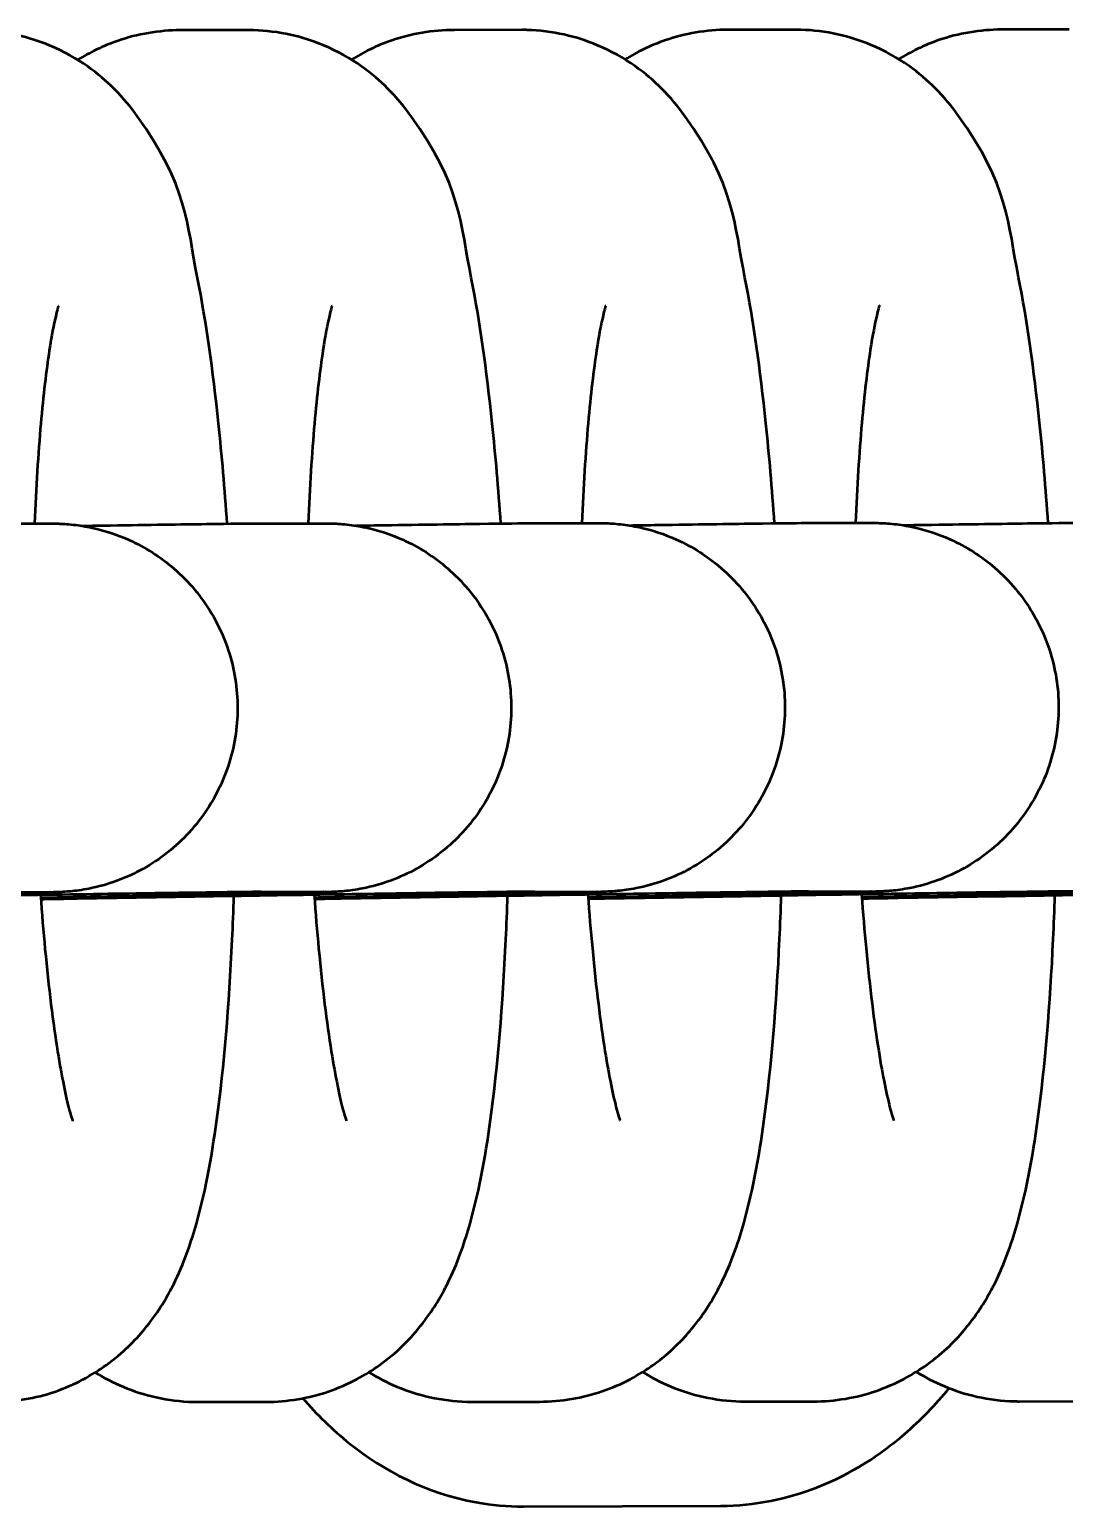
# Model space of a CAD drawing. Header units: millimetres. Extents: x 170 to 5770, y -1450 to 5650.
# Drawn here: x 2042.35 to 2059.2, y 2087.94 to 2111.98 of the extents above; entities that cross this region are included whole.
import ezdxf

# ---------------------------------------------------------------- set-up
doc = ezdxf.new("R2010")
doc.units = ezdxf.units.MM
doc.header["$LTSCALE"] = 10
doc.layers.add('Viditelná (ISO)', color=7, linetype='Continuous', lineweight=50)

# ---------------------------------------------------------------- blocks, each defined once
blk = doc.blocks.new('VVZ-VH101-2')
at = {"layer": 'Viditelná (ISO)'}
for p, q in [((1875.907, -3538.028), (1874.807, -3538.029)), ((1880.363, -3538.025), (1879.263, -3538.026)), ((1884.819, -3538.021), (1883.719, -3538.022)), ((1889.275, -3538.018), (1888.175, -3538.019)), ((1871.657, -3546.061), (1872.668, -3546.06)), ((1876.113, -3546.057), (1877.124, -3546.057)), ((1880.569, -3546.054), (1881.58, -3546.053)), ((1885.025, -3546.05), (1886.036, -3546.05)), ((1871.662, -3552.061), (1872.673, -3552.06)), ((1876.118, -3552.057), (1877.129, -3552.057)), ((1880.574, -3552.054), (1881.585, -3552.053)), ((1885.03, -3552.05), (1886.041, -3552.05)), ((1875.094, -3560.36), (1876.194, -3560.359)), ((1879.55, -3560.357), (1880.65, -3560.356)), ((1884.006, -3560.353), (1885.106, -3560.352)), ((1888.462, -3560.35), (1889.562, -3560.349)), ((1880.388, -3562.06), (1883.599, -3562.05))]:
    blk.add_line(p, q, dxfattribs=at)
for points, knots in [([(1875.564, -3546.062), (1875.525, -3545.497), (1875.478, -3544.951), (1875.332, -3543.558), (1875.221, -3542.768), (1874.905, -3541.173), (1874.923, -3540.572), (1874, -3539.289), (1873.88, -3539.139), (1873.484, -3538.746), (1873.156, -3538.479), (1872.346, -3538.141), (1871.949, -3538.044), (1871.508, -3538.032), (1871.48, -3538.032), (1871.451, -3538.032)], [1.937477, 1.937477, 1.937477, 1.937477, 2.147268, 2.147268, 2.501252, 2.501252, 2.951782, 2.951782, 3.006039, 3.006039, 3.08488, 3.08488, 3.137955, 3.137955, 3.141593, 3.141593, 3.141593, 3.141593]), ([(1874.807, -3538.029), (1874.452, -3538.029), (1874.097, -3538.094), (1873.538, -3538.285), (1873.317, -3538.396), (1873.13, -3538.513)], [3.14159265, 3.14159265, 3.14159265, 3.14159265, 3.1872207, 3.1872207, 3.22453337, 3.22453337, 3.22453337, 3.22453337]), ([(1880.02, -3546.059), (1879.981, -3545.494), (1879.934, -3544.948), (1879.788, -3543.555), (1879.677, -3542.764), (1879.361, -3541.169), (1879.379, -3540.568), (1878.456, -3539.286), (1878.336, -3539.136), (1877.94, -3538.742), (1877.612, -3538.475), (1876.802, -3538.137), (1876.405, -3538.04), (1875.964, -3538.029), (1875.936, -3538.028), (1875.907, -3538.028)], [1.937477, 1.937477, 1.937477, 1.937477, 2.147268, 2.147268, 2.501252, 2.501252, 2.951782, 2.951782, 3.006039, 3.006039, 3.08488, 3.08488, 3.137955, 3.137955, 3.141593, 3.141593, 3.141593, 3.141593]), ([(1879.263, -3538.026), (1878.908, -3538.026), (1878.553, -3538.09), (1877.994, -3538.281), (1877.773, -3538.392), (1877.586, -3538.509)], [3.14159265, 3.14159265, 3.14159265, 3.14159265, 3.1872207, 3.1872207, 3.22453337, 3.22453337, 3.22453337, 3.22453337]), ([(1884.476, -3546.055), (1884.437, -3545.49), (1884.39, -3544.944), (1884.244, -3543.551), (1884.133, -3542.761), (1883.817, -3541.166), (1883.835, -3540.565), (1882.912, -3539.282), (1882.792, -3539.132), (1882.396, -3538.739), (1882.068, -3538.472), (1881.259, -3538.134), (1880.861, -3538.037), (1880.42, -3538.025), (1880.392, -3538.025), (1880.363, -3538.025)], [1.937477, 1.937477, 1.937477, 1.937477, 2.147268, 2.147268, 2.501252, 2.501252, 2.951782, 2.951782, 3.006039, 3.006039, 3.08488, 3.08488, 3.137955, 3.137955, 3.141593, 3.141593, 3.141593, 3.141593]), ([(1883.719, -3538.022), (1883.364, -3538.022), (1883.009, -3538.087), (1882.45, -3538.278), (1882.229, -3538.389), (1882.042, -3538.506)], [3.14159265, 3.14159265, 3.14159265, 3.14159265, 3.1872207, 3.1872207, 3.22453337, 3.22453337, 3.22453337, 3.22453337]), ([(1888.932, -3546.052), (1888.893, -3545.487), (1888.846, -3544.941), (1888.7, -3543.548), (1888.589, -3542.757), (1888.273, -3541.162), (1888.291, -3540.561), (1887.368, -3539.279), (1887.248, -3539.129), (1886.852, -3538.735), (1886.524, -3538.468), (1885.715, -3538.13), (1885.317, -3538.033), (1884.876, -3538.022), (1884.848, -3538.021), (1884.819, -3538.021)], [1.937477, 1.937477, 1.937477, 1.937477, 2.147268, 2.147268, 2.501252, 2.501252, 2.951782, 2.951782, 3.006039, 3.006039, 3.08488, 3.08488, 3.137955, 3.137955, 3.141593, 3.141593, 3.141593, 3.141593]), ([(1888.175, -3538.019), (1887.82, -3538.019), (1887.465, -3538.083), (1886.906, -3538.274), (1886.685, -3538.385), (1886.498, -3538.502)], [3.14159265, 3.14159265, 3.14159265, 3.14159265, 3.1872207, 3.1872207, 3.22453337, 3.22453337, 3.22453337, 3.22453337]), ([(1872.815, -3542.523), (1872.815, -3542.523), (1872.814, -3542.524), (1872.81, -3542.537), (1872.793, -3542.594), (1872.742, -3542.81), (1872.704, -3543.005), (1872.618, -3543.567), (1872.57, -3543.972), (1872.486, -3544.92), (1872.451, -3545.471), (1872.427, -3546.06)], [3.4957513, 3.4957513, 3.4957513, 3.4957513, 3.5105711, 3.5105711, 3.6320787, 3.6320787, 3.8099362, 3.8099362, 4.0489441, 4.0489441, 4.3013385, 4.3013385, 4.3013385, 4.3013385]), ([(1877.271, -3542.52), (1877.271, -3542.52), (1877.27, -3542.52), (1877.266, -3542.534), (1877.249, -3542.591), (1877.198, -3542.807), (1877.16, -3543.001), (1877.074, -3543.563), (1877.026, -3543.968), (1876.942, -3544.917), (1876.907, -3545.467), (1876.883, -3546.057)], [3.4957513, 3.4957513, 3.4957513, 3.4957513, 3.5105711, 3.5105711, 3.6320787, 3.6320787, 3.8099362, 3.8099362, 4.0489441, 4.0489441, 4.3013385, 4.3013385, 4.3013385, 4.3013385]), ([(1881.727, -3542.516), (1881.727, -3542.516), (1881.726, -3542.517), (1881.722, -3542.53), (1881.705, -3542.587), (1881.654, -3542.803), (1881.616, -3542.998), (1881.53, -3543.56), (1881.482, -3543.965), (1881.398, -3544.913), (1881.363, -3545.464), (1881.339, -3546.053)], [3.4957513, 3.4957513, 3.4957513, 3.4957513, 3.5105711, 3.5105711, 3.6320787, 3.6320787, 3.8099362, 3.8099362, 4.0489441, 4.0489441, 4.3013385, 4.3013385, 4.3013385, 4.3013385]), ([(1886.183, -3542.513), (1886.183, -3542.513), (1886.182, -3542.513), (1886.178, -3542.527), (1886.161, -3542.584), (1886.11, -3542.8), (1886.072, -3542.994), (1885.986, -3543.556), (1885.938, -3543.961), (1885.854, -3544.91), (1885.819, -3545.46), (1885.795, -3546.05)], [3.4957513, 3.4957513, 3.4957513, 3.4957513, 3.5105711, 3.5105711, 3.6320787, 3.6320787, 3.8099362, 3.8099362, 4.0489441, 4.0489441, 4.3013385, 4.3013385, 4.3013385, 4.3013385]), ([(1872.668, -3546.06), (1872.69, -3546.06), (1872.712, -3546.06), (1872.758, -3546.061), (1872.78, -3546.061), (1872.834, -3546.062), (1872.847, -3546.063), (1872.878, -3546.064), (1872.895, -3546.065), (1872.955, -3546.069), (1873.005, -3546.073), (1873.154, -3546.089), (1873.26, -3546.106), (1873.569, -3546.172), (1873.772, -3546.239), (1874.228, -3546.444), (1874.476, -3546.602), (1874.936, -3547), (1875.146, -3547.25), (1875.473, -3547.797), (1875.593, -3548.101), (1875.731, -3548.723), (1875.75, -3549.049), (1875.685, -3549.683), (1875.6, -3549.999), (1875.339, -3550.58), (1875.16, -3550.853), (1874.729, -3551.323), (1874.473, -3551.526), (1874.057, -3551.758), (1873.913, -3551.824), (1873.618, -3551.932), (1873.465, -3551.975), (1873.259, -3552.015), (1873.203, -3552.025), (1873.101, -3552.039), (1873.053, -3552.044), (1872.994, -3552.05), (1872.977, -3552.051), (1872.901, -3552.057), (1872.874, -3552.058), (1872.806, -3552.062), (1872.776, -3552.062), (1872.631, -3552.067), (1872.481, -3552.071), (1871.901, -3552.084), (1871.346, -3552.095), (1870.068, -3552.12), (1869.365, -3552.134), (1868.429, -3552.151), (1868.252, -3552.154), (1868.072, -3552.158)], [0, 0, 0, 0, 0.039337, 0.039337, 0.068948, 0.068948, 0.076841, 0.076841, 0.084758, 0.084758, 0.100846, 0.100846, 0.132709, 0.132709, 0.196079, 0.196079, 0.282696, 0.282696, 0.378323, 0.378323, 0.473906, 0.473906, 0.569501, 0.569501, 0.665096, 0.665096, 0.760691, 0.760691, 0.856282, 0.856282, 0.903554, 0.903554, 0.950706, 0.950706, 0.967761, 0.967761, 0.983739, 0.983739, 0.991659, 0.991659, 1.024165, 1.024165, 1.087146, 1.087146, 1.263406, 1.263406, 1.569696, 1.569696, 1.83183, 1.83183, 1.891194, 1.891194, 1.891194, 1.891194]), ([(1877.124, -3546.057), (1877.147, -3546.057), (1877.168, -3546.057), (1877.214, -3546.057), (1877.236, -3546.057), (1877.29, -3546.059), (1877.303, -3546.059), (1877.334, -3546.061), (1877.351, -3546.062), (1877.411, -3546.065), (1877.461, -3546.069), (1877.61, -3546.086), (1877.716, -3546.102), (1878.025, -3546.169), (1878.228, -3546.235), (1878.684, -3546.44), (1878.932, -3546.599), (1879.392, -3546.996), (1879.602, -3547.247), (1879.929, -3547.794), (1880.049, -3548.098), (1880.187, -3548.72), (1880.206, -3549.046), (1880.141, -3549.68), (1880.057, -3549.996), (1879.796, -3550.577), (1879.616, -3550.85), (1879.185, -3551.32), (1878.929, -3551.522), (1878.513, -3551.754), (1878.369, -3551.82), (1878.074, -3551.928), (1877.921, -3551.971), (1877.715, -3552.012), (1877.659, -3552.021), (1877.557, -3552.036), (1877.509, -3552.041), (1877.45, -3552.047), (1877.433, -3552.048), (1877.357, -3552.054), (1877.33, -3552.055), (1877.262, -3552.058), (1877.232, -3552.059), (1877.087, -3552.063), (1876.937, -3552.067), (1876.357, -3552.08), (1875.802, -3552.092), (1874.524, -3552.117), (1873.821, -3552.13), (1872.885, -3552.148), (1872.708, -3552.151), (1872.528, -3552.154)], [0, 0, 0, 0, 0.039337, 0.039337, 0.068948, 0.068948, 0.076841, 0.076841, 0.084758, 0.084758, 0.100846, 0.100846, 0.132709, 0.132709, 0.196079, 0.196079, 0.282696, 0.282696, 0.378323, 0.378323, 0.473906, 0.473906, 0.569501, 0.569501, 0.665096, 0.665096, 0.760691, 0.760691, 0.856282, 0.856282, 0.903554, 0.903554, 0.950706, 0.950706, 0.967761, 0.967761, 0.983739, 0.983739, 0.991659, 0.991659, 1.024165, 1.024165, 1.087146, 1.087146, 1.263406, 1.263406, 1.569696, 1.569696, 1.83183, 1.83183, 1.891194, 1.891194, 1.891194, 1.891194]), ([(1873.194, -3546.097), (1873.358, -3546.094), (1873.515, -3546.092), (1874.29, -3546.08), (1874.822, -3546.072), (1875.628, -3546.061), (1875.903, -3546.058), (1876.082, -3546.057), (1876.098, -3546.057), (1876.113, -3546.057)], [2.8114817, 2.8114817, 2.8114817, 2.8114817, 2.874869, 2.874869, 3.1358233, 3.1358233, 3.3979236, 3.3979236, 3.4244391, 3.4244391, 3.4244391, 3.4244391]), ([(1881.58, -3546.053), (1881.603, -3546.053), (1881.624, -3546.053), (1881.67, -3546.054), (1881.692, -3546.054), (1881.746, -3546.055), (1881.759, -3546.056), (1881.79, -3546.057), (1881.808, -3546.058), (1881.867, -3546.062), (1881.917, -3546.066), (1882.066, -3546.082), (1882.172, -3546.099), (1882.481, -3546.165), (1882.684, -3546.232), (1883.14, -3546.437), (1883.388, -3546.595), (1883.848, -3546.993), (1884.058, -3547.243), (1884.385, -3547.79), (1884.505, -3548.094), (1884.643, -3548.716), (1884.662, -3549.042), (1884.597, -3549.676), (1884.513, -3549.992), (1884.252, -3550.573), (1884.072, -3550.846), (1883.641, -3551.316), (1883.385, -3551.519), (1882.969, -3551.751), (1882.825, -3551.817), (1882.53, -3551.925), (1882.377, -3551.968), (1882.171, -3552.008), (1882.115, -3552.018), (1882.013, -3552.032), (1881.965, -3552.037), (1881.906, -3552.043), (1881.889, -3552.044), (1881.813, -3552.05), (1881.786, -3552.051), (1881.718, -3552.055), (1881.688, -3552.056), (1881.543, -3552.06), (1881.393, -3552.064), (1880.813, -3552.077), (1880.259, -3552.088), (1878.98, -3552.113), (1878.277, -3552.127), (1877.341, -3552.144), (1877.164, -3552.147), (1876.984, -3552.151)], [0, 0, 0, 0, 0.039337, 0.039337, 0.068948, 0.068948, 0.076841, 0.076841, 0.084758, 0.084758, 0.100846, 0.100846, 0.132709, 0.132709, 0.196079, 0.196079, 0.282696, 0.282696, 0.378323, 0.378323, 0.473906, 0.473906, 0.569501, 0.569501, 0.665096, 0.665096, 0.760691, 0.760691, 0.856282, 0.856282, 0.903554, 0.903554, 0.950706, 0.950706, 0.967761, 0.967761, 0.983739, 0.983739, 0.991659, 0.991659, 1.024165, 1.024165, 1.087146, 1.087146, 1.263406, 1.263406, 1.569696, 1.569696, 1.83183, 1.83183, 1.891194, 1.891194, 1.891194, 1.891194]), ([(1877.65, -3546.093), (1877.814, -3546.091), (1877.971, -3546.088), (1878.746, -3546.076), (1879.278, -3546.069), (1880.084, -3546.058), (1880.359, -3546.055), (1880.538, -3546.054), (1880.554, -3546.054), (1880.569, -3546.054)], [2.8114817, 2.8114817, 2.8114817, 2.8114817, 2.874869, 2.874869, 3.1358233, 3.1358233, 3.3979236, 3.3979236, 3.4244391, 3.4244391, 3.4244391, 3.4244391]), ([(1886.036, -3546.05), (1886.059, -3546.05), (1886.08, -3546.05), (1886.126, -3546.05), (1886.148, -3546.05), (1886.202, -3546.052), (1886.215, -3546.052), (1886.246, -3546.054), (1886.264, -3546.055), (1886.323, -3546.058), (1886.373, -3546.062), (1886.522, -3546.079), (1886.628, -3546.095), (1886.937, -3546.162), (1887.14, -3546.228), (1887.596, -3546.433), (1887.844, -3546.592), (1888.304, -3546.989), (1888.514, -3547.24), (1888.841, -3547.787), (1888.961, -3548.091), (1889.099, -3548.713), (1889.118, -3549.039), (1889.053, -3549.673), (1888.969, -3549.989), (1888.708, -3550.57), (1888.528, -3550.843), (1888.097, -3551.313), (1887.841, -3551.515), (1887.425, -3551.747), (1887.281, -3551.813), (1886.986, -3551.922), (1886.833, -3551.964), (1886.627, -3552.005), (1886.571, -3552.014), (1886.469, -3552.029), (1886.421, -3552.034), (1886.362, -3552.04), (1886.345, -3552.041), (1886.269, -3552.047), (1886.242, -3552.048), (1886.174, -3552.051), (1886.144, -3552.052), (1885.999, -3552.057), (1885.849, -3552.06), (1885.269, -3552.073), (1884.715, -3552.085), (1883.436, -3552.11), (1882.733, -3552.123), (1881.797, -3552.141), (1881.62, -3552.144), (1881.44, -3552.147)], [0, 0, 0, 0, 0.039337, 0.039337, 0.068948, 0.068948, 0.076841, 0.076841, 0.084758, 0.084758, 0.100846, 0.100846, 0.132709, 0.132709, 0.196079, 0.196079, 0.282696, 0.282696, 0.378323, 0.378323, 0.473906, 0.473906, 0.569501, 0.569501, 0.665096, 0.665096, 0.760691, 0.760691, 0.856282, 0.856282, 0.903554, 0.903554, 0.950706, 0.950706, 0.967761, 0.967761, 0.983739, 0.983739, 0.991659, 0.991659, 1.024165, 1.024165, 1.087146, 1.087146, 1.263406, 1.263406, 1.569696, 1.569696, 1.83183, 1.83183, 1.891194, 1.891194, 1.891194, 1.891194]), ([(1882.107, -3546.09), (1882.27, -3546.087), (1882.427, -3546.085), (1883.202, -3546.073), (1883.734, -3546.065), (1884.54, -3546.054), (1884.815, -3546.051), (1884.994, -3546.05), (1885.01, -3546.05), (1885.025, -3546.05)], [2.8114817, 2.8114817, 2.8114817, 2.8114817, 2.874869, 2.874869, 3.1358233, 3.1358233, 3.3979236, 3.3979236, 3.4244391, 3.4244391, 3.4244391, 3.4244391]), ([(1890.492, -3546.046), (1890.515, -3546.046), (1890.536, -3546.046), (1890.582, -3546.047), (1890.604, -3546.047), (1890.658, -3546.048), (1890.671, -3546.049), (1890.702, -3546.05), (1890.72, -3546.051), (1890.78, -3546.055), (1890.829, -3546.059), (1890.978, -3546.075), (1891.084, -3546.092), (1891.393, -3546.158), (1891.596, -3546.225), (1892.052, -3546.43), (1892.3, -3546.588), (1892.76, -3546.986), (1892.97, -3547.236), (1893.297, -3547.783), (1893.417, -3548.087), (1893.555, -3548.709), (1893.574, -3549.035), (1893.509, -3549.669), (1893.425, -3549.985), (1893.164, -3550.566), (1892.984, -3550.839), (1892.553, -3551.309), (1892.297, -3551.512), (1891.881, -3551.744), (1891.737, -3551.81), (1891.442, -3551.918), (1891.289, -3551.961), (1891.083, -3552.001), (1891.027, -3552.011), (1890.925, -3552.025), (1890.877, -3552.031), (1890.818, -3552.036), (1890.801, -3552.038), (1890.725, -3552.043), (1890.698, -3552.044), (1890.63, -3552.048), (1890.6, -3552.049), (1890.455, -3552.053), (1890.305, -3552.057), (1889.725, -3552.07), (1889.171, -3552.081), (1887.892, -3552.106), (1887.189, -3552.12), (1886.253, -3552.137), (1886.076, -3552.14), (1885.896, -3552.144)], [0, 0, 0, 0, 0.039337, 0.039337, 0.068948, 0.068948, 0.076841, 0.076841, 0.084758, 0.084758, 0.100846, 0.100846, 0.132709, 0.132709, 0.196079, 0.196079, 0.282696, 0.282696, 0.378323, 0.378323, 0.473906, 0.473906, 0.569501, 0.569501, 0.665096, 0.665096, 0.760691, 0.760691, 0.856282, 0.856282, 0.903554, 0.903554, 0.950706, 0.950706, 0.967761, 0.967761, 0.983739, 0.983739, 0.991659, 0.991659, 1.024165, 1.024165, 1.087146, 1.087146, 1.263406, 1.263406, 1.569696, 1.569696, 1.83183, 1.83183, 1.891194, 1.891194, 1.891194, 1.891194]), ([(1886.563, -3546.086), (1886.726, -3546.084), (1886.884, -3546.081), (1887.658, -3546.069), (1888.19, -3546.062), (1888.997, -3546.051), (1889.272, -3546.048), (1889.45, -3546.047), (1889.466, -3546.047), (1889.481, -3546.047)], [2.8114817, 2.8114817, 2.8114817, 2.8114817, 2.874869, 2.874869, 3.1358233, 3.1358233, 3.3979236, 3.3979236, 3.4244391, 3.4244391, 3.4244391, 3.4244391]), ([(1876.118, -3552.057), (1876.081, -3552.057), (1875.978, -3552.058), (1875.63, -3552.062), (1875.329, -3552.066), (1874.499, -3552.077), (1873.923, -3552.086), (1872.604, -3552.107), (1871.842, -3552.119), (1870.234, -3552.146), (1869.366, -3552.16), (1868.36, -3552.178), (1868.217, -3552.18), (1868.074, -3552.182)], [0, 0, 0, 0, 0.146254, 0.146254, 0.358083, 0.358083, 0.613354, 0.613354, 0.872195, 0.872195, 1.131799, 1.131799, 1.174634, 1.174634, 1.174634, 1.174634]), ([(1871.738, -3560.363), (1872.094, -3560.362), (1872.448, -3560.298), (1873.091, -3560.079), (1873.37, -3559.92), (1873.872, -3559.559), (1874.068, -3559.356), (1874.428, -3558.92), (1874.557, -3558.702), (1874.845, -3558.15), (1874.944, -3557.858), (1875.203, -3556.99), (1875.306, -3556.417), (1875.515, -3554.898), (1875.596, -3553.91), (1875.657, -3552.599), (1875.666, -3552.364), (1875.674, -3552.126)], [0, 0, 0, 0, 0.045628, 0.045628, 0.095384, 0.095384, 0.158046, 0.158046, 0.244984, 0.244984, 0.402893, 0.402893, 0.717053, 0.717053, 1.128654, 1.128654, 1.216641, 1.216641, 1.216641, 1.216641]), ([(1872.524, -3552.108), (1872.547, -3552.41), (1872.571, -3552.702), (1872.658, -3553.619), (1872.729, -3554.191), (1872.87, -3555.07), (1872.94, -3555.403), (1873.011, -3555.672), (1873.028, -3555.726), (1873.044, -3555.776), (1873.048, -3555.787), (1873.048, -3555.787)], [5.1055495, 5.1055495, 5.1055495, 5.1055495, 5.2336109, 5.2336109, 5.5253313, 5.5253313, 5.7847397, 5.7847397, 5.8763373, 5.8763373, 5.9335785, 5.9335785, 5.9335785, 5.9335785]), ([(1880.574, -3552.054), (1880.537, -3552.054), (1880.434, -3552.055), (1880.086, -3552.058), (1879.785, -3552.062), (1878.955, -3552.074), (1878.379, -3552.083), (1877.06, -3552.103), (1876.298, -3552.115), (1874.69, -3552.142), (1873.822, -3552.157), (1872.816, -3552.174), (1872.673, -3552.176), (1872.53, -3552.179)], [0, 0, 0, 0, 0.146254, 0.146254, 0.358083, 0.358083, 0.613354, 0.613354, 0.872195, 0.872195, 1.131799, 1.131799, 1.174634, 1.174634, 1.174634, 1.174634]), ([(1876.194, -3560.359), (1876.55, -3560.359), (1876.904, -3560.295), (1877.547, -3560.075), (1877.826, -3559.917), (1878.328, -3559.556), (1878.524, -3559.353), (1878.884, -3558.917), (1879.013, -3558.698), (1879.301, -3558.146), (1879.4, -3557.854), (1879.659, -3556.986), (1879.762, -3556.413), (1879.971, -3554.895), (1880.052, -3553.906), (1880.113, -3552.595), (1880.122, -3552.36), (1880.13, -3552.122)], [0, 0, 0, 0, 0.045628, 0.045628, 0.095384, 0.095384, 0.158046, 0.158046, 0.244984, 0.244984, 0.402893, 0.402893, 0.717053, 0.717053, 1.128654, 1.128654, 1.216641, 1.216641, 1.216641, 1.216641]), ([(1876.98, -3552.105), (1877.003, -3552.406), (1877.027, -3552.699), (1877.114, -3553.615), (1877.185, -3554.187), (1877.326, -3555.067), (1877.396, -3555.399), (1877.467, -3555.669), (1877.484, -3555.722), (1877.5, -3555.773), (1877.504, -3555.784), (1877.504, -3555.784)], [5.1055495, 5.1055495, 5.1055495, 5.1055495, 5.2336109, 5.2336109, 5.5253313, 5.5253313, 5.7847397, 5.7847397, 5.8763373, 5.8763373, 5.9335785, 5.9335785, 5.9335785, 5.9335785]), ([(1885.03, -3552.05), (1884.993, -3552.05), (1884.89, -3552.051), (1884.542, -3552.055), (1884.241, -3552.059), (1883.411, -3552.07), (1882.835, -3552.079), (1881.516, -3552.1), (1880.754, -3552.112), (1879.146, -3552.139), (1878.279, -3552.153), (1877.272, -3552.171), (1877.129, -3552.173), (1876.986, -3552.175)], [0, 0, 0, 0, 0.146254, 0.146254, 0.358083, 0.358083, 0.613354, 0.613354, 0.872195, 0.872195, 1.131799, 1.131799, 1.174634, 1.174634, 1.174634, 1.174634]), ([(1880.65, -3560.356), (1881.006, -3560.355), (1881.36, -3560.291), (1882.003, -3560.072), (1882.282, -3559.914), (1882.785, -3559.552), (1882.98, -3559.349), (1883.34, -3558.913), (1883.469, -3558.695), (1883.757, -3558.143), (1883.856, -3557.851), (1884.115, -3556.983), (1884.218, -3556.41), (1884.427, -3554.891), (1884.508, -3553.903), (1884.569, -3552.592), (1884.579, -3552.357), (1884.586, -3552.119)], [0, 0, 0, 0, 0.045628, 0.045628, 0.095384, 0.095384, 0.158046, 0.158046, 0.244984, 0.244984, 0.402893, 0.402893, 0.717053, 0.717053, 1.128654, 1.128654, 1.216641, 1.216641, 1.216641, 1.216641]), ([(1881.436, -3552.101), (1881.459, -3552.403), (1881.483, -3552.695), (1881.57, -3553.612), (1881.641, -3554.184), (1881.782, -3555.063), (1881.852, -3555.396), (1881.923, -3555.666), (1881.94, -3555.719), (1881.956, -3555.769), (1881.96, -3555.78), (1881.96, -3555.78)], [5.1055495, 5.1055495, 5.1055495, 5.1055495, 5.2336109, 5.2336109, 5.5253313, 5.5253313, 5.7847397, 5.7847397, 5.8763373, 5.8763373, 5.9335785, 5.9335785, 5.9335785, 5.9335785]), ([(1889.486, -3552.047), (1889.45, -3552.047), (1889.346, -3552.048), (1888.998, -3552.051), (1888.697, -3552.055), (1887.867, -3552.067), (1887.291, -3552.076), (1885.972, -3552.096), (1885.21, -3552.108), (1883.602, -3552.135), (1882.735, -3552.15), (1881.728, -3552.167), (1881.585, -3552.17), (1881.442, -3552.172)], [0, 0, 0, 0, 0.146254, 0.146254, 0.358083, 0.358083, 0.613354, 0.613354, 0.872195, 0.872195, 1.131799, 1.131799, 1.174634, 1.174634, 1.174634, 1.174634]), ([(1885.106, -3560.352), (1885.462, -3560.352), (1885.816, -3560.288), (1886.459, -3560.068), (1886.738, -3559.91), (1887.241, -3559.549), (1887.436, -3559.346), (1887.796, -3558.91), (1887.925, -3558.691), (1888.213, -3558.139), (1888.312, -3557.847), (1888.571, -3556.979), (1888.674, -3556.406), (1888.883, -3554.888), (1888.964, -3553.899), (1889.025, -3552.588), (1889.035, -3552.353), (1889.042, -3552.115)], [0, 0, 0, 0, 0.045628, 0.045628, 0.095384, 0.095384, 0.158046, 0.158046, 0.244984, 0.244984, 0.402893, 0.402893, 0.717053, 0.717053, 1.128654, 1.128654, 1.216641, 1.216641, 1.216641, 1.216641]), ([(1885.893, -3552.098), (1885.915, -3552.399), (1885.939, -3552.692), (1886.026, -3553.608), (1886.097, -3554.18), (1886.238, -3555.06), (1886.308, -3555.392), (1886.379, -3555.662), (1886.396, -3555.715), (1886.412, -3555.766), (1886.416, -3555.777), (1886.416, -3555.777)], [5.1055495, 5.1055495, 5.1055495, 5.1055495, 5.2336109, 5.2336109, 5.5253313, 5.5253313, 5.7847397, 5.7847397, 5.8763373, 5.8763373, 5.9335785, 5.9335785, 5.9335785, 5.9335785]), ([(1893.942, -3552.043), (1893.906, -3552.043), (1893.802, -3552.044), (1893.454, -3552.048), (1893.153, -3552.052), (1892.323, -3552.063), (1891.747, -3552.072), (1890.428, -3552.093), (1889.667, -3552.105), (1888.058, -3552.132), (1887.191, -3552.146), (1886.184, -3552.164), (1886.041, -3552.166), (1885.898, -3552.169)], [0, 0, 0, 0, 0.146254, 0.146254, 0.358083, 0.358083, 0.613354, 0.613354, 0.872195, 0.872195, 1.131799, 1.131799, 1.174634, 1.174634, 1.174634, 1.174634]), ([(1873.416, -3559.879), (1873.55, -3559.963), (1873.703, -3560.044), (1874.199, -3560.251), (1874.597, -3560.348), (1875.037, -3560.36), (1875.066, -3560.36), (1875.094, -3560.36)], [6.19868105, 6.19868105, 6.19868105, 6.19868105, 6.22647289, 6.22647289, 6.27954718, 6.27954718, 6.28318531, 6.28318531, 6.28318531, 6.28318531]), ([(1877.872, -3559.876), (1878.007, -3559.96), (1878.159, -3560.041), (1878.655, -3560.248), (1879.053, -3560.345), (1879.493, -3560.356), (1879.522, -3560.357), (1879.55, -3560.357)], [6.19868105, 6.19868105, 6.19868105, 6.19868105, 6.22647289, 6.22647289, 6.27954718, 6.27954718, 6.28318531, 6.28318531, 6.28318531, 6.28318531]), ([(1882.328, -3559.872), (1882.463, -3559.956), (1882.615, -3560.037), (1883.111, -3560.244), (1883.509, -3560.341), (1883.95, -3560.353), (1883.978, -3560.353), (1884.006, -3560.353)], [6.19868105, 6.19868105, 6.19868105, 6.19868105, 6.22647289, 6.22647289, 6.27954718, 6.27954718, 6.28318531, 6.28318531, 6.28318531, 6.28318531]), ([(1886.784, -3559.869), (1886.919, -3559.953), (1887.071, -3560.034), (1887.567, -3560.241), (1887.965, -3560.338), (1888.406, -3560.349), (1888.434, -3560.35), (1888.462, -3560.35)], [6.19868105, 6.19868105, 6.19868105, 6.19868105, 6.22647289, 6.22647289, 6.27954718, 6.27954718, 6.28318531, 6.28318531, 6.28318531, 6.28318531]), ([(1876.798, -3560.3), (1877.021, -3560.56), (1877.271, -3560.809), (1878.105, -3561.475), (1878.808, -3561.847), (1879.868, -3562.038), (1880.128, -3562.061), (1880.388, -3562.06)], [2.7189694, 2.7189694, 2.7189694, 2.7189694, 2.8401338, 2.8401338, 3.0697491, 3.0697491, 3.1415927, 3.1415927, 3.1415927, 3.1415927]), ([(1883.599, -3562.05), (1884.152, -3562.049), (1884.697, -3561.934), (1885.73, -3561.529), (1886.197, -3561.222), (1886.864, -3560.649), (1887.104, -3560.398), (1887.32, -3560.136)], [3.1415927, 3.1415927, 3.1415927, 3.1415927, 3.2946791, 3.2946791, 3.4710029, 3.4710029, 3.5936408, 3.5936408, 3.5936408, 3.5936408])]:
    blk.add_open_spline(points, degree=3, knots=knots, dxfattribs=at)
for points in [[(1872.683, -3552.06), (1872.683, -3552.06), (1872.679, -3552.06), (1872.673, -3552.06)], [(1877.139, -3552.057), (1877.139, -3552.057), (1877.135, -3552.057), (1877.129, -3552.057)], [(1881.596, -3552.053), (1881.596, -3552.053), (1881.591, -3552.053), (1881.585, -3552.053)], [(1886.052, -3552.05), (1886.052, -3552.05), (1886.047, -3552.05), (1886.041, -3552.05)]]:
    blk.add_open_spline(points, degree=3, dxfattribs=at)

msp = doc.modelspace()

# ---------------------------------------------------------------- block references
msp.add_blockref('VVZ-VH101-2', (170, 5650))

doc.saveas('drawing.dxf')
